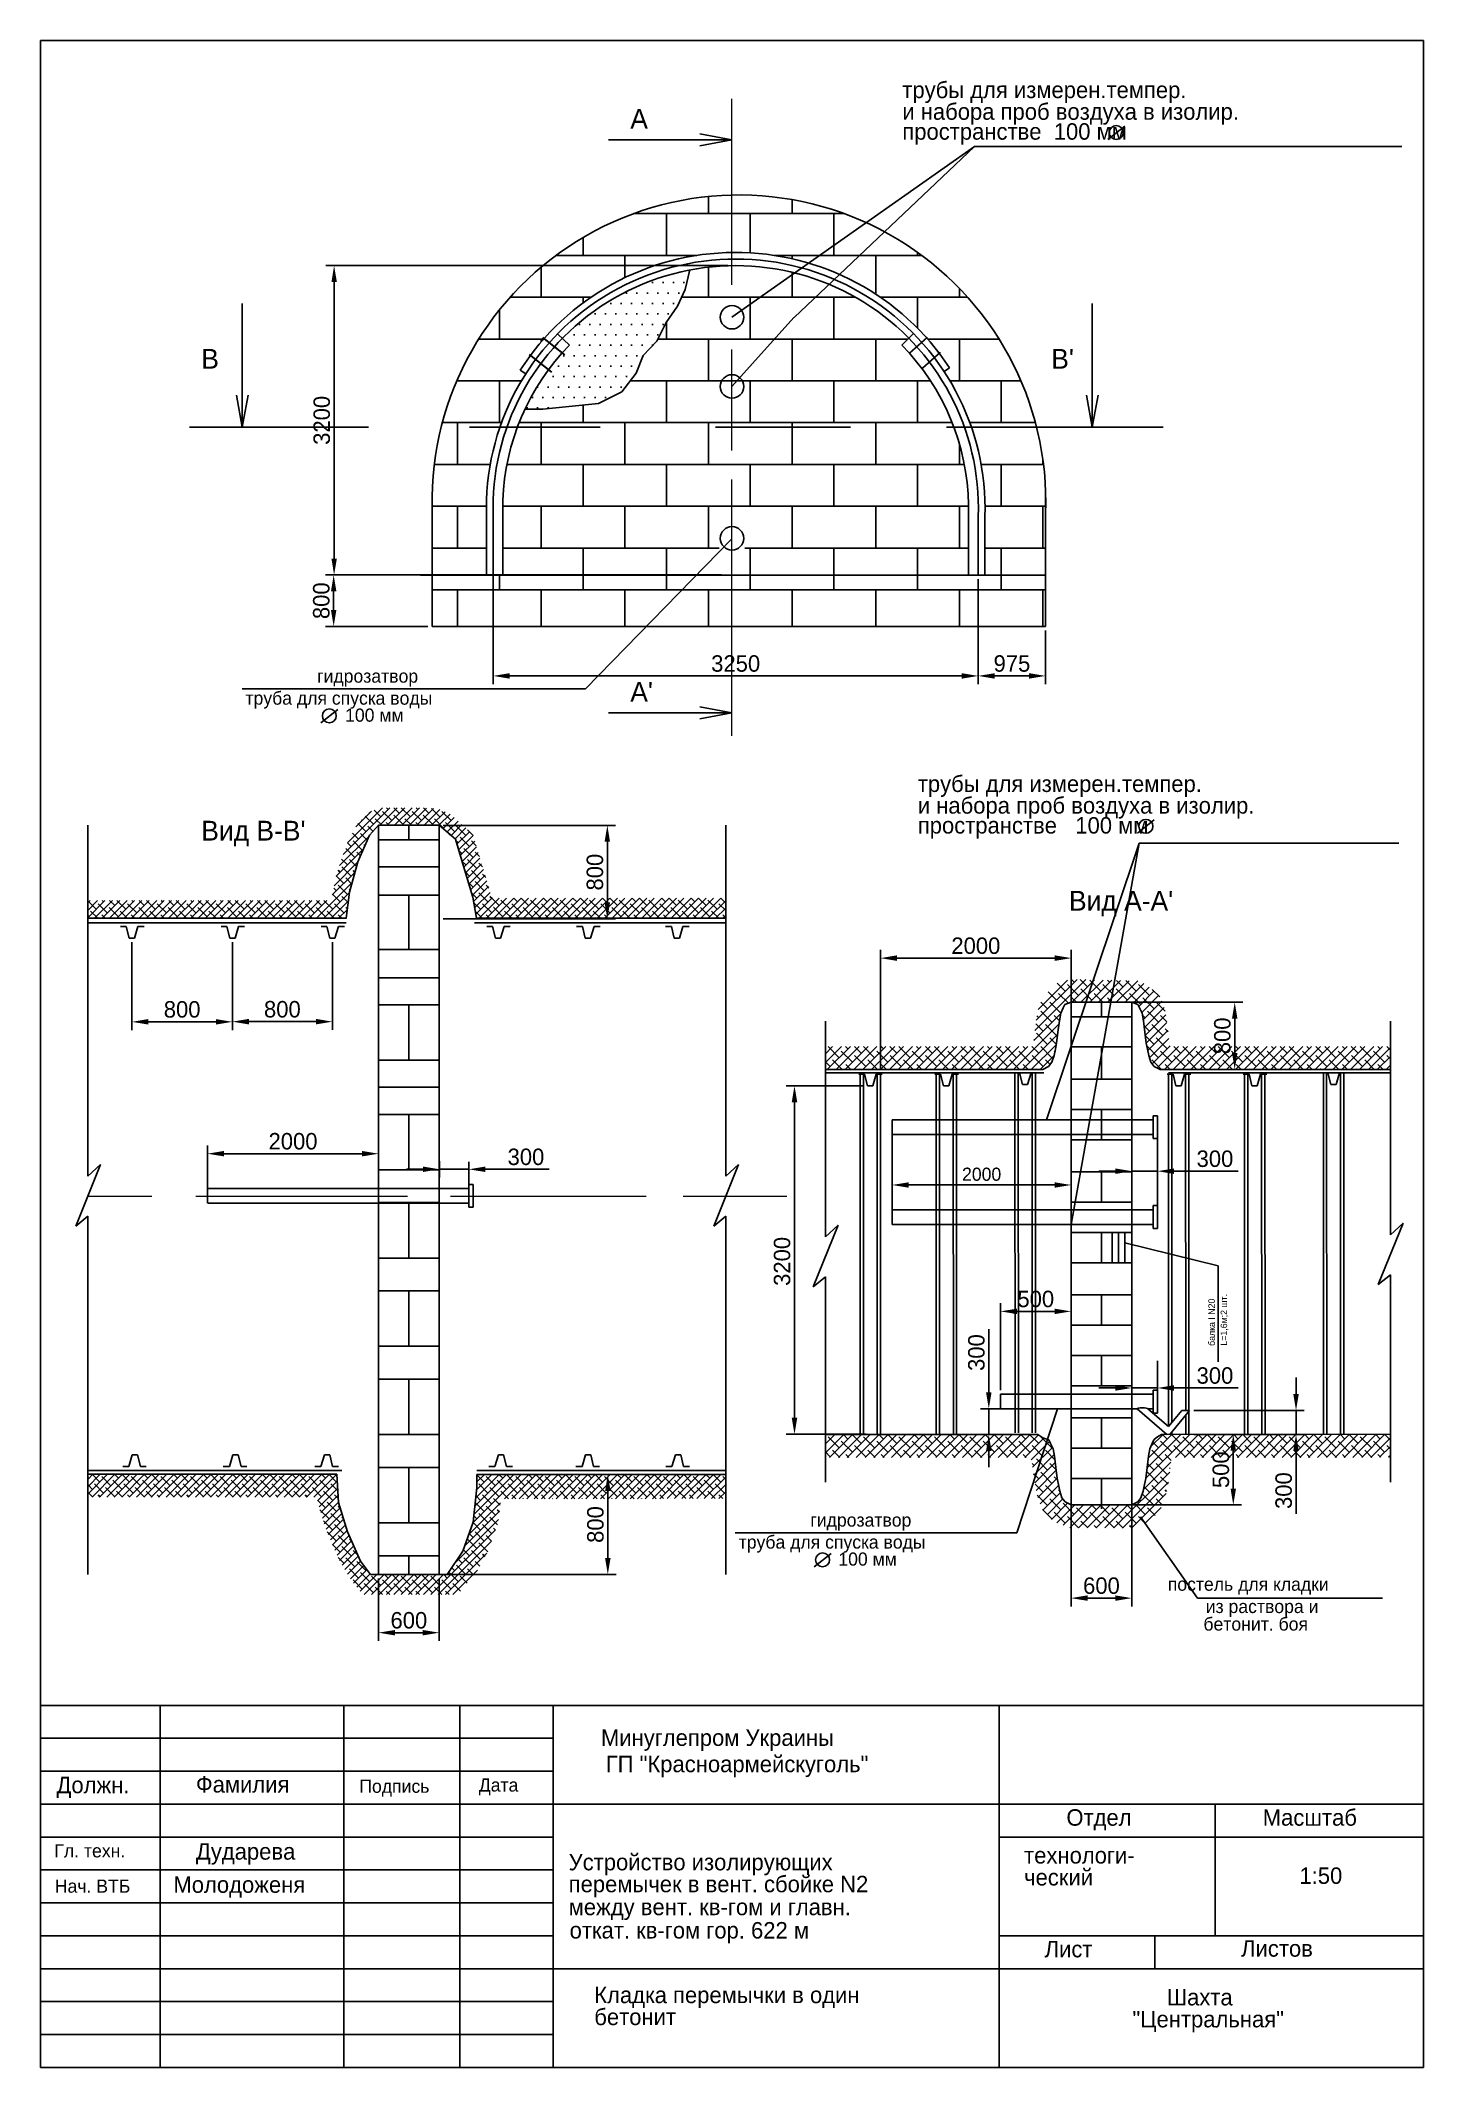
# Model space of a CAD drawing. Header units: millimetres. Extents: x 337 to 547, y -59 to 249.
import ezdxf

# ---------------------------------------------------------------- set-up
doc = ezdxf.new("R2010")
doc.units = ezdxf.units.MM
doc.dimstyles.new('ISO-25', dxfattribs={"dimtxt": 2.5, "dimasz": 2.5, "dimexe": 1.25, "dimexo": 0.625, "dimtad": 1, "dimtxsty": 'Standard', "dimcen": 2.5, "dimadec": 0, "dimazin": 0, "dimtfac": 1, "dimtmove": 0, "dimatfit": 3, "dimfxl": 0, "dimarcsym": 0})
pattern_1 = [(45, (0, -100.6344), (-0.561266, 0.561266), []), (135, (0, -100.6344), (-1.683798, 0.561266), [1.984375, -1.190625])]
pattern_2 = [(45, (0, -94.5525), (-0.6735192, 0.6735192), []), (135, (0, -94.5525), (-2.0205576, 0.6735192), [2.38125, -1.42875])]

# ---------------------------------------------------------------- blocks, each defined once
blk = doc.blocks.new('*D1')
at = {"color": 0, "lineweight": -2}
for p, q in [((350.59, 111.56), (350.59, 98.23)), ((365.86, 111.56), (365.86, 98.23)), ((353.09, 99.48), (363.36, 99.48))]:
    blk.add_line(p, q, dxfattribs=at)
at = {"color": 0}
for points in [[(353.09, 99.9), (353.09, 99.07), (350.59, 99.48)], [(363.36, 99.9), (363.36, 99.07), (365.86, 99.48)]]:
    blk.add_solid(points, dxfattribs=at)
at = {"layer": 'Defpoints', "color": 0}
for p in [(350.59, 112.19), (365.86, 112.19), (365.86, 99.48)]:
    blk.add_point(p, dxfattribs=at)
at = {"color": 0, "insert": (358.23, 101.36), "char_height": 2.5, "attachment_point": 5}
blk.add_mtext('800', dxfattribs=at)
blk = doc.blocks.new('*D2')
at = {"color": 0, "lineweight": -2}
for p, q in [((365.86, 111.56), (365.86, 98.26)), ((381.04, 111.56), (381.04, 98.26)), ((368.36, 99.51), (378.54, 99.51))]:
    blk.add_line(p, q, dxfattribs=at)
at = {"color": 0}
for points in [[(368.36, 99.93), (368.36, 99.09), (365.86, 99.51)], [(378.54, 99.93), (378.54, 99.09), (381.04, 99.51)]]:
    blk.add_solid(points, dxfattribs=at)
at = {"layer": 'Defpoints', "color": 0}
for p in [(365.86, 112.19), (381.04, 112.19), (381.04, 99.51)]:
    blk.add_point(p, dxfattribs=at)
at = {"color": 0, "insert": (373.45, 101.38), "char_height": 2.5, "attachment_point": 5}
blk.add_mtext('800', dxfattribs=at)
blk = doc.blocks.new('*D3')
at = {"color": 0, "lineweight": -2}
for p, q in [((397.85, 129.33), (424.05, 129.33)), ((422.8, 126.83), (422.8, 117.61)), ((397.89, 115.11), (424.05, 115.11))]:
    blk.add_line(p, q, dxfattribs=at)
at = {"color": 0}
for points in [[(422.38, 126.83), (423.21, 126.83), (422.8, 129.33)], [(422.38, 117.61), (423.21, 117.61), (422.8, 115.11)]]:
    blk.add_solid(points, dxfattribs=at)
at = {"layer": 'Defpoints', "color": 0}
for p in [(397.22, 129.33), (397.27, 115.11), (422.8, 115.11)]:
    blk.add_point(p, dxfattribs=at)
at = {"color": 0, "insert": (420.92, 122.22), "char_height": 2.5, "attachment_point": 5, "rotation": 90}
blk.add_mtext('800', dxfattribs=at)
blk = doc.blocks.new('*D4')
at = {"color": 0, "lineweight": -2}
for p, q in [((403.62, 30.71), (424.12, 30.71)), ((422.87, 18.02), (422.87, 28.21)), ((397.89, 15.52), (424.12, 15.52))]:
    blk.add_line(p, q, dxfattribs=at)
at = {"color": 0}
for points in [[(422.46, 28.21), (423.29, 28.21), (422.87, 30.71)], [(422.46, 18.02), (423.29, 18.02), (422.87, 15.52)]]:
    blk.add_solid(points, dxfattribs=at)
at = {"layer": 'Defpoints', "color": 0}
for p in [(403, 30.71), (422.87, 30.71), (397.27, 15.52)]:
    blk.add_point(p, dxfattribs=at)
at = {"color": 0, "insert": (421, 23.12), "char_height": 2.5, "attachment_point": 5, "rotation": 90}
blk.add_mtext('800', dxfattribs=at)
blk = doc.blocks.new('*D5')
at = {"color": 0, "lineweight": -2}
for p, q in [((388.05, 14.9), (388.05, 5.44)), ((397.27, 14.9), (397.27, 5.44)), ((390.55, 6.69), (394.77, 6.69))]:
    blk.add_line(p, q, dxfattribs=at)
at = {"color": 0}
for points in [[(390.55, 7.1), (390.55, 6.27), (388.05, 6.69)], [(394.77, 7.1), (394.77, 6.27), (397.27, 6.69)]]:
    blk.add_solid(points, dxfattribs=at)
at = {"layer": 'Defpoints', "color": 0}
for p in [(388.05, 15.52), (397.27, 15.52), (397.27, 6.69)]:
    blk.add_point(p, dxfattribs=at)
at = {"color": 0, "insert": (392.66, 8.56), "char_height": 2.5, "attachment_point": 5}
blk.add_mtext('600', dxfattribs=at)
blk = doc.blocks.new('*D6')
at = {"color": 0, "lineweight": -2}
for p, q in [((405.45, 167.44), (405.45, 150.78)), ((479.13, 166.73), (479.13, 150.78)), ((476.63, 152.03), (407.95, 152.03))]:
    blk.add_line(p, q, dxfattribs=at)
at = {"color": 0}
for points in [[(407.95, 152.44), (407.95, 151.61), (405.45, 152.03)], [(476.63, 152.44), (476.63, 151.61), (479.13, 152.03)]]:
    blk.add_solid(points, dxfattribs=at)
at = {"layer": 'Defpoints', "color": 0}
for p in [(405.45, 168.07), (479.13, 167.36), (405.45, 152.03)]:
    blk.add_point(p, dxfattribs=at)
at = {"color": 0, "insert": (442.29, 153.9), "char_height": 2.5, "attachment_point": 5}
blk.add_mtext('3250', dxfattribs=at)
blk = doc.blocks.new('*D7')
at = {"color": 0, "lineweight": -2}
for p, q in [((441.11, 214.35), (380.06, 214.35)), ((381.31, 211.85), (381.31, 169.86)), ((440.15, 167.36), (380.06, 167.36))]:
    blk.add_line(p, q, dxfattribs=at)
at = {"color": 0}
for points in [[(380.9, 211.85), (381.73, 211.85), (381.31, 214.35)], [(380.9, 169.86), (381.73, 169.86), (381.31, 167.36)]]:
    blk.add_solid(points, dxfattribs=at)
at = {"layer": 'Defpoints', "color": 0}
for p in [(441.73, 214.35), (381.31, 167.36), (440.78, 167.36)]:
    blk.add_point(p, dxfattribs=at)
at = {"color": 0, "insert": (379.44, 190.85), "char_height": 2.5, "attachment_point": 5, "rotation": 90}
blk.add_mtext('3200', dxfattribs=at)
blk = doc.blocks.new('*D8')
at = {"color": 0, "lineweight": -2}
for p, q in [((499.59, 102.45), (519.32, 102.45)), ((518.07, 99.95), (518.07, 94.74)), ((508.46, 92.24), (519.32, 92.24))]:
    blk.add_line(p, q, dxfattribs=at)
at = {"color": 0}
for points in [[(517.66, 99.95), (518.49, 99.95), (518.07, 102.45)], [(517.66, 94.74), (518.49, 94.74), (518.07, 92.24)]]:
    blk.add_solid(points, dxfattribs=at)
at = {"layer": 'Defpoints', "color": 0}
for p in [(498.96, 102.45), (507.84, 92.24), (518.07, 92.24)]:
    blk.add_point(p, dxfattribs=at)
at = {"color": 0, "insert": (516.2, 97.35), "char_height": 2.5, "attachment_point": 5, "rotation": 90}
blk.add_mtext('800', dxfattribs=at)
blk = doc.blocks.new('*D9')
at = {"color": 0, "lineweight": -2}
for p, q in [((493.22, 27.24), (493.22, 10.69)), ((502.44, 27.24), (502.44, 10.69)), ((495.72, 11.94), (499.94, 11.94))]:
    blk.add_line(p, q, dxfattribs=at)
at = {"color": 0}
for points in [[(495.72, 12.36), (495.72, 11.53), (493.22, 11.94)], [(499.94, 12.36), (499.94, 11.53), (502.44, 11.94)]]:
    blk.add_solid(points, dxfattribs=at)
at = {"layer": 'Defpoints', "color": 0}
for p in [(493.22, 27.86), (502.44, 27.86), (502.44, 11.94)]:
    blk.add_point(p, dxfattribs=at)
at = {"color": 0, "insert": (497.83, 13.82), "char_height": 2.5, "attachment_point": 5}
blk.add_mtext('600', dxfattribs=at)
blk = doc.blocks.new('*D10')
at = {"color": 0, "lineweight": -2}
for p, q in [((517.85, 28.59), (517.85, 34.32)), ((518.15, 36.82), (519.1, 36.82)), ((500.68, 26.09), (519.1, 26.09))]:
    blk.add_line(p, q, dxfattribs=at)
at = {"color": 0}
for points in [[(517.44, 34.32), (518.27, 34.32), (517.85, 36.82)], [(517.44, 28.59), (518.27, 28.59), (517.85, 26.09)]]:
    blk.add_solid(points, dxfattribs=at)
at = {"layer": 'Defpoints', "color": 0}
for p in [(517.53, 36.82), (517.85, 36.82), (500.06, 26.09)]:
    blk.add_point(p, dxfattribs=at)
at = {"color": 0, "insert": (515.98, 31.45), "char_height": 2.5, "attachment_point": 5, "rotation": 90}
blk.add_mtext('500', dxfattribs=at)
blk = doc.blocks.new('*D11')
at = {"color": 0, "lineweight": -2}
for p, q in [((464.28, 92.14), (464.28, 110.41)), ((490.75, 109.16), (466.78, 109.16)), ((493.25, 99.2), (493.25, 110.41))]:
    blk.add_line(p, q, dxfattribs=at)
at = {"color": 0}
for points in [[(466.78, 109.58), (466.78, 108.74), (464.28, 109.16)], [(490.75, 109.58), (490.75, 108.74), (493.25, 109.16)]]:
    blk.add_solid(points, dxfattribs=at)
at = {"layer": 'Defpoints', "color": 0}
for p in [(464.28, 109.16), (493.25, 98.57), (464.28, 91.51)]:
    blk.add_point(p, dxfattribs=at)
at = {"color": 0, "insert": (478.76, 111.03), "char_height": 2.5, "attachment_point": 5}
blk.add_mtext('2000', dxfattribs=at)
blk = doc.blocks.new('*D12')
at = {"color": 0, "lineweight": -2}
for p, q in [((502.44, 80.44), (502.44, 75.54)), ((506.35, 80.92), (506.35, 75.54)), ((499.94, 76.79), (497.44, 76.79)), ((502.44, 76.79), (506.35, 76.79)), ((508.85, 76.79), (518.61, 76.79))]:
    blk.add_line(p, q, dxfattribs=at)
at = {"color": 0}
for points in [[(499.94, 77.21), (499.94, 76.38), (502.44, 76.79)], [(508.85, 77.21), (508.85, 76.38), (506.35, 76.79)]]:
    blk.add_solid(points, dxfattribs=at)
at = {"layer": 'Defpoints', "color": 0}
for p in [(502.44, 81.06), (506.35, 81.55), (502.44, 76.79)]:
    blk.add_point(p, dxfattribs=at)
at = {"color": 0, "insert": (515.07, 78.67), "char_height": 2.5, "attachment_point": 5}
blk.add_mtext('300', dxfattribs=at)
blk = doc.blocks.new('*D13')
at = {"color": 0, "lineweight": -2}
for p, q in [((480.73, 43.2), (480.73, 52.78)), ((488.5, 40.7), (479.48, 40.7)), ((480.73, 36.81), (480.73, 40.7)), ((482.32, 36.81), (479.48, 36.81)), ((480.73, 34.31), (480.73, 31.81))]:
    blk.add_line(p, q, dxfattribs=at)
at = {"color": 0}
for points in [[(480.31, 43.2), (481.14, 43.2), (480.73, 40.7)], [(480.31, 34.31), (481.14, 34.31), (480.73, 36.81)]]:
    blk.add_solid(points, dxfattribs=at)
at = {"layer": 'Defpoints', "color": 0}
for p in [(480.73, 40.7), (489.13, 40.7), (482.94, 36.81)]:
    blk.add_point(p, dxfattribs=at)
at = {"color": 0, "insert": (478.85, 49.24), "char_height": 2.5, "attachment_point": 5, "rotation": 90}
blk.add_mtext('300', dxfattribs=at)
blk = doc.blocks.new('*D14')
at = {"color": 0, "lineweight": -2}
for p, q in [((395.55, 167.36), (379.99, 167.36)), ((381.24, 162.05), (381.24, 164.86)), ((395.55, 159.55), (379.99, 159.55))]:
    blk.add_line(p, q, dxfattribs=at)
at = {"color": 0}
for points in [[(380.83, 164.86), (381.66, 164.86), (381.24, 167.36)], [(380.83, 162.05), (381.66, 162.05), (381.24, 159.55)]]:
    blk.add_solid(points, dxfattribs=at)
at = {"layer": 'Defpoints', "color": 0}
for p in [(381.24, 167.36), (396.18, 167.36), (396.18, 159.55)]:
    blk.add_point(p, dxfattribs=at)
at = {"color": 0, "insert": (379.37, 163.45), "char_height": 2.5, "attachment_point": 5, "rotation": 90}
blk.add_mtext('800', dxfattribs=at)
blk = doc.blocks.new('*D15')
at = {"color": 0, "lineweight": -2}
for p, q in [((479.13, 166.73), (479.13, 150.78)), ((489.35, 158.93), (489.35, 150.78)), ((481.63, 152.03), (486.85, 152.03))]:
    blk.add_line(p, q, dxfattribs=at)
at = {"color": 0}
for points in [[(481.63, 152.44), (481.63, 151.61), (479.13, 152.03)], [(486.85, 152.44), (486.85, 151.61), (489.35, 152.03)]]:
    blk.add_solid(points, dxfattribs=at)
at = {"layer": 'Defpoints', "color": 0}
for p in [(479.13, 167.36), (489.35, 159.55), (489.35, 152.03)]:
    blk.add_point(p, dxfattribs=at)
at = {"color": 0, "insert": (484.24, 153.9), "char_height": 2.5, "attachment_point": 5}
blk.add_mtext('975', dxfattribs=at)
blk = doc.blocks.new('*D16')
at = {"color": 0, "lineweight": -2}
for p, q in [((466.06, 75.71), (466.06, 73.45)), ((468.56, 74.7), (490.72, 74.7)), ((493.22, 76.35), (493.22, 73.45))]:
    blk.add_line(p, q, dxfattribs=at)
at = {"color": 0}
for points in [[(468.56, 75.11), (468.56, 74.28), (466.06, 74.7)], [(490.72, 75.11), (490.72, 74.28), (493.22, 74.7)]]:
    blk.add_solid(points, dxfattribs=at)
at = {"layer": 'Defpoints', "color": 0}
for p in [(493.22, 76.98), (466.06, 76.33), (493.22, 74.7)]:
    blk.add_point(p, dxfattribs=at)
at = {"color": 0, "insert": (479.64, 76.32), "char_height": 2, "attachment_point": 5}
blk.add_mtext('2000', dxfattribs=at)
blk = doc.blocks.new('*D17')
at = {"color": 0, "lineweight": -2}
for p, q in [((482.5, 43.52), (482.5, 56.75)), ((485, 55.5), (490.72, 55.5)), ((493.22, 43.52), (493.22, 56.75))]:
    blk.add_line(p, q, dxfattribs=at)
at = {"color": 0}
for points in [[(485, 55.91), (485, 55.08), (482.5, 55.5)], [(490.72, 55.91), (490.72, 55.08), (493.22, 55.5)]]:
    blk.add_solid(points, dxfattribs=at)
at = {"layer": 'Defpoints', "color": 0}
for p in [(493.22, 55.5), (482.5, 42.9), (493.22, 42.9)]:
    blk.add_point(p, dxfattribs=at)
at = {"color": 0, "insert": (487.86, 57.37), "char_height": 2.5, "attachment_point": 5}
blk.add_mtext('500', dxfattribs=at)
blk = doc.blocks.new('*D18')
at = {"color": 0, "lineweight": -2}
for p, q in [((502.44, 47.51), (502.44, 42.61)), ((506.35, 47.99), (506.35, 42.61)), ((499.94, 43.86), (497.44, 43.86)), ((502.44, 43.86), (506.35, 43.86)), ((508.85, 43.86), (518.61, 43.86))]:
    blk.add_line(p, q, dxfattribs=at)
at = {"color": 0}
for points in [[(499.94, 44.28), (499.94, 43.45), (502.44, 43.86)], [(508.85, 44.28), (508.85, 43.45), (506.35, 43.86)]]:
    blk.add_solid(points, dxfattribs=at)
at = {"layer": 'Defpoints', "color": 0}
for p in [(502.44, 48.13), (506.35, 48.62), (502.44, 43.86)]:
    blk.add_point(p, dxfattribs=at)
at = {"color": 0, "insert": (515.07, 45.74), "char_height": 2.5, "attachment_point": 5}
blk.add_mtext('300', dxfattribs=at)
blk = doc.blocks.new('*D19')
at = {"color": 0, "lineweight": -2}
for p, q in [((527.38, 42.96), (527.38, 45.46)), ((511.85, 40.46), (528.63, 40.46)), ((527.38, 40.46), (527.38, 36.81)), ((511.85, 36.81), (528.63, 36.81)), ((527.38, 34.31), (527.38, 24.73))]:
    blk.add_line(p, q, dxfattribs=at)
at = {"color": 0}
for points in [[(526.96, 42.96), (527.8, 42.96), (527.38, 40.46)], [(526.96, 34.31), (527.8, 34.31), (527.38, 36.81)]]:
    blk.add_solid(points, dxfattribs=at)
at = {"layer": 'Defpoints', "color": 0}
for p in [(511.23, 40.46), (511.23, 36.81), (527.38, 36.81)]:
    blk.add_point(p, dxfattribs=at)
at = {"color": 0, "insert": (525.51, 28.27), "char_height": 2.5, "attachment_point": 5, "rotation": 90}
blk.add_mtext('300', dxfattribs=at)
blk = doc.blocks.new('*D20')
at = {"color": 0, "lineweight": -2}
for p, q in [((461.68, 89.76), (449.97, 89.76)), ((451.22, 87.26), (451.22, 39.34)), ((462.11, 36.84), (449.97, 36.84))]:
    blk.add_line(p, q, dxfattribs=at)
at = {"color": 0}
for points in [[(450.8, 87.26), (451.64, 87.26), (451.22, 89.76)], [(450.8, 39.34), (451.64, 39.34), (451.22, 36.84)]]:
    blk.add_solid(points, dxfattribs=at)
at = {"layer": 'Defpoints', "color": 0}
for p in [(462.31, 89.76), (451.22, 36.84), (462.73, 36.84)]:
    blk.add_point(p, dxfattribs=at)
at = {"color": 0, "insert": (449.34, 63.09), "char_height": 2.5, "attachment_point": 5, "rotation": 90}
blk.add_mtext('3200', dxfattribs=at)
blk = doc.blocks.new('*D21')
at = {"color": 0, "lineweight": -2}
for p, q in [((362.09, 73.61), (362.09, 80.7)), ((388.05, 73.61), (388.05, 80.7)), ((364.59, 79.45), (385.55, 79.45))]:
    blk.add_line(p, q, dxfattribs=at)
at = {"color": 0}
for points in [[(364.59, 79.87), (364.59, 79.04), (362.09, 79.45)], [(385.55, 79.87), (385.55, 79.04), (388.05, 79.45)]]:
    blk.add_solid(points, dxfattribs=at)
at = {"layer": 'Defpoints', "color": 0}
for p in [(388.05, 79.45), (362.09, 72.98), (388.05, 72.98)]:
    blk.add_point(p, dxfattribs=at)
at = {"color": 0, "insert": (375.07, 81.33), "char_height": 2.5, "attachment_point": 5}
blk.add_mtext('2000', dxfattribs=at)
blk = doc.blocks.new('*D22')
at = {"color": 0, "lineweight": -2}
for p, q in [((394.8, 77.08), (392.3, 77.08)), ((397.3, 75.83), (397.3, 78.33)), ((397.3, 77.08), (401.77, 77.08)), ((404.27, 77.08), (413.98, 77.08))]:
    blk.add_line(p, q, dxfattribs=at)
at = {"color": 0}
for points in [[(394.8, 77.5), (394.8, 76.67), (397.3, 77.08)], [(404.27, 77.5), (404.27, 76.67), (401.77, 77.08)]]:
    blk.add_solid(points, dxfattribs=at)
at = {"layer": 'Defpoints', "color": 0}
for p in [(397.3, 77.08), (397.3, 74.83), (401.77, 74.79)]:
    blk.add_point(p, dxfattribs=at)
at = {"color": 0, "insert": (410.44, 78.96), "char_height": 2.5, "attachment_point": 5}
blk.add_mtext('300', dxfattribs=at)

msp = doc.modelspace()

# ---------------------------------------------------------------- hatches: boundary and pattern name
h = msp.add_hatch()
h.set_pattern_fill('BRICK', color=256, style=0)
h.paths.add_polyline_path([(396.18, 177.648), (396.18, 167.355), (404.445, 167.355), (404.445, 178.757, -0.1349998), (410.413, 197.929), (409.571, 198.469, -0.2517057), (441.73, 216.352), (441.73, 225.074, 0.4128612)])
h.paths.add_polyline_path([(474.762, 198.84), (473.927, 198.29, -0.1549431), (480.129, 176.23), (480.129, 167.355), (489.351, 167.355), (489.351, 180.217, 0.4098837), (441.73, 225.074), (441.73, 216.352, -0.2563067)])
h = msp.add_hatch()
h.set_pattern_fill('BRICK', color=256, style=0)
h.paths.add_polyline_path([(468.667, 201.043), (467.523, 202.282), (468.585, 203.325, 0.2510323), (435.345, 213.696), (434.631, 210.71), (433.475, 208.21), (431.748, 205.718), (430.296, 202.878), (428.253, 200.681), (427.153, 198.014), (424.976, 195.18), (421.467, 193.428), (416.453, 192.928), (413.029, 192.557), (410.294, 192.558, 0.1017331), (406.945, 178.714), (406.945, 167.355), (441.73, 167.355), (441.73, 170.48, -0.4142136), (439.341, 172.869, -1), (444.119, 172.869, -0.4142136), (441.73, 170.48), (441.73, 167.355), (477.629, 167.355), (477.629, 176.272, 0.1931803)])
h.paths.add_polyline_path([(439.341, 193.653, -0.4142136), (441.73, 196.042), (441.73, 204.123, -0.4142136), (439.341, 206.512, -1), (444.119, 206.512, -0.4142136), (441.73, 204.123), (441.73, 196.042, -0.4142136), (444.119, 193.653, -1)], flags=16)
h = msp.add_hatch()
h.set_pattern_fill('DOTS', color=256, style=0)
h.set_pattern_definition([(0, (7.392, 141.9309), (0.79375, 1.5875), [0, -1.5875])])
h.paths.add_polyline_path([(430.296, 202.878), (431.748, 205.718), (433.475, 208.21), (434.631, 210.71), (435.345, 213.696, 0.1526515), (415.962, 203.298), (417.033, 202.248, 0.0840321), (410.294, 192.558), (413.029, 192.557), (416.453, 192.928), (421.467, 193.428), (424.976, 195.18), (427.153, 198.014), (428.253, 200.681)])
h = msp.add_hatch()
h.set_pattern_fill('BRICK', color=256, style=0)
h.paths.add_polyline_path([(489.351, 159.551), (489.351, 167.355), (396.18, 167.355), (396.18, 159.551)])
h = msp.add_hatch()
h.set_pattern_fill('ANSI38', color=256, scale=0.25, style=0)
h.set_pattern_definition(pattern_1)
h.paths.add_polyline_path([(383.659, 119.182), (384.898, 123.778), (386.682, 127.849), (388.05, 129.332), (397.269, 129.332), (399.718, 127.253), (401.107, 122.599), (402.351, 118.432), (402.923, 115.22), (405.829, 115.22), (405.311, 118.123), (403.741, 123.385), (402.352, 128.039), (398.904, 131.051), (397.173, 131.837), (394.781, 131.99), (392.422, 131.99), (389.809, 131.99), (388.109, 131.99), (386.507, 131.222), (384.855, 129.509), (383.394, 126.781), (382.558, 124.556), (381.561, 121.386), (380.865, 117.91), (343.894, 117.91), (343.894, 115.22), (383.159, 115.22)])
h = msp.add_hatch()
h.set_pattern_fill('ANSI38', color=256, scale=0.25, style=0)
h.set_pattern_definition(pattern_1)
h.paths.add_polyline_path([(440.78, 118.26), (405.287, 118.26), (405.829, 115.22), (440.78, 115.22)])
h = msp.add_hatch()
h.set_pattern_fill('ANSI38', color=256, scale=0.3, style=0)
h.set_pattern_definition(pattern_2)
h.paths.add_polyline_path([(507.697, 100.104), (507.443, 101.459), (506.806, 103.06), (506.379, 103.813), (503.743, 105.687), (493.233, 105.954), (491.151, 105.428), (488.961, 103.216), (488.252, 101.555), (488.004, 100.315), (487.756, 98.334), (487.568, 96.781), (487.369, 95.741), (455.91, 95.741), (455.91, 92.241), (488.924, 92.241), (489.817, 92.716), (490.315, 93.354), (490.648, 94.351), (490.849, 95.348), (491.029, 96.243), (491.23, 97.913), (491.44, 99.653), (491.661, 100.799), (492.035, 101.587), (492.288, 102.12), (493.224, 102.455), (502.443, 102.455), (503.379, 102.12), (503.632, 101.587), (504.006, 100.799), (504.227, 99.653), (504.437, 97.913), (504.638, 96.243), (504.819, 95.348), (505.019, 94.351), (505.352, 93.354), (505.85, 92.716), (506.743, 92.241), (541.703, 92.241), (541.703, 95.741), (508.31, 95.741), (508.25, 96.039), (508.096, 96.799), (507.911, 98.333)])
h = msp.add_hatch()
h.set_pattern_fill('ANSI38', color=256, scale=0.3, style=0)
h.set_pattern_definition(pattern_2)
h.paths.add_polyline_path([(490.109, 35.431), (489.856, 35.964), (488.919, 36.299), (488.192, 36.815), (455.91, 36.808), (455.91, 33.308), (486.754, 33.315), (487.253, 32.884), (487.441, 31.337), (487.863, 28.525), (488.166, 27.138), (489.009, 25.155), (490.573, 23.556), (493.055, 22.617), (502.443, 22.587), (504.911, 23.441), (506.55, 24.997), (507.472, 27.047), (508.024, 29.667), (508.227, 31.337), (508.428, 32.996), (508.582, 33.32), (541.703, 33.328), (541.703, 36.828), (506.951, 36.82), (506.581, 36.601), (506.209, 36.343), (505.812, 35.964), (505.558, 35.431), (505.184, 34.644), (504.963, 33.498), (504.752, 31.758), (504.55, 30.088), (504.369, 29.193), (504.168, 28.196), (503.834, 27.199), (503.336, 26.561), (502.443, 26.087), (493.224, 26.087), (492.331, 26.561), (491.833, 27.199), (491.499, 28.196), (491.298, 29.193), (491.117, 30.088), (490.915, 31.758), (490.704, 33.498), (490.483, 34.644)])
h = msp.add_hatch()
h.set_pattern_fill('ANSI38', color=256, scale=0.25, style=0)
h.set_pattern_definition(pattern_1)
h.paths.add_polyline_path([(343.894, 30.747), (343.894, 27.275), (378.775, 27.275), (378.817, 26.443), (380.21, 22.02), (382.153, 17.574), (383.984, 14.538), (385.719, 12.476), (400.032, 12.476), (402.877, 15.857), (404.699, 19.086), (406.233, 23.462), (406.628, 27.043), (440.78, 27.051), (440.78, 30.722), (402.999, 30.713), (402.999, 28.764), (402.415, 23.462), (400.881, 19.086), (398.486, 15.523), (386.832, 15.523), (385.298, 17.574), (383.355, 22.02), (381.961, 26.443), (381.744, 30.747)])

# ---------------------------------------------------------------- linework, layer by layer
for p, q in [((336.73, 248.545), (546.73, 248.545)), ((336.73, 248.545), (336.73, -59.354)), ((546.73, 248.545), (546.73, -59.354)), ((441.73, 233.464), (436.854, 234.358)), ((501.36, 235.547), (498.802, 233.536)), ((422.965, 233.464), (441.73, 233.464)), ((441.73, 233.464), (436.854, 232.57)), ((441.73, 206.512), (478.57, 232.441)), ((451.18, 206.47), (478.57, 232.441)), ((478.57, 232.441), (543.451, 232.441)), ((435.345, 213.696), (434.631, 210.71)), ((434.631, 210.71), (433.475, 208.21)), ((367.366, 208.586), (367.366, 189.821)), ((433.475, 208.21), (431.748, 205.718)), ((451.116, 206.47), (441.73, 195.997)), ((496.438, 208.586), (496.438, 189.821)), ((415.248, 203.998), (417.033, 202.248)), ((431.748, 205.718), (430.296, 202.878)), ((467.523, 202.282), (469.299, 204.025)), ((428.253, 200.681), (427.153, 198.014)), ((430.296, 202.878), (428.253, 200.681)), ((468.667, 201.043), (467.523, 202.282)), ((409.571, 198.469), (410.413, 197.929)), ((427.153, 198.014), (424.976, 195.18)), ((474.762, 198.84), (473.927, 198.29)), ((367.366, 189.821), (366.472, 194.697)), ((367.366, 189.821), (368.26, 194.697)), ((424.976, 195.18), (421.467, 193.428)), ((496.438, 189.821), (495.544, 194.697)), ((496.438, 189.821), (497.332, 194.697)), ((413.029, 192.557), (410.294, 192.558)), ((416.453, 192.928), (413.029, 192.557)), ((421.467, 193.428), (416.453, 192.928)), ((359.355, 189.821), (378.12, 189.821)), ((378.244, 189.821), (386.544, 189.821)), ((401.878, 189.821), (421.729, 189.821)), ((439.233, 189.821), (459.748, 189.821)), ((474.295, 189.821), (507.192, 189.821)), ((396.18, 159.551), (396.18, 178.757)), ((404.445, 167.355), (404.445, 178.757)), ((405.445, 167.355), (405.445, 178.757)), ((406.945, 167.355), (406.945, 178.757)), ((489.351, 180.217), (489.351, 159.551)), ((477.629, 167.355), (477.629, 176.23)), ((479.129, 167.355), (479.129, 176.23)), ((480.129, 167.355), (480.129, 176.23)), ((441.73, 172.869), (419.469, 150.065)), ((394.445, 167.355), (489.351, 167.355)), ((396.18, 167.355), (396.18, 159.551)), ((489.351, 167.355), (396.18, 167.355)), ((489.351, 159.551), (489.351, 167.355)), ((396.18, 159.551), (489.351, 159.551)), ((419.469, 150.065), (367.334, 150.065)), ((381.863, 146.926), (379.306, 144.915)), ((422.965, 146.415), (441.73, 146.415)), ((441.73, 146.415), (436.854, 147.309)), ((441.73, 146.415), (436.854, 145.521)), ((343.894, 129.332), (343.894, 76.019)), ((386.682, 127.849), (388.05, 129.332)), ((388.05, 129.332), (388.05, 15.523)), ((388.05, 129.332), (397.269, 129.332)), ((392.659, 129.332), (392.659, 127.141)), ((397.269, 129.332), (397.269, 15.523)), ((399.718, 127.253), (397.269, 129.332)), ((440.78, 129.332), (440.78, 76.019)), ((505.861, 130.156), (503.304, 128.145)), ((384.898, 123.778), (386.682, 127.849)), ((388.05, 127.141), (397.269, 127.141)), ((401.107, 122.599), (399.718, 127.253)), ((489.476, 84.581), (503.585, 126.603)), ((503.585, 126.603), (493.224, 68.716)), ((503.585, 126.603), (542.986, 126.603)), ((383.659, 119.182), (384.898, 123.778)), ((388.05, 123.025), (397.269, 123.025)), ((402.351, 118.432), (401.107, 122.599)), ((383.659, 119.182), (383.159, 115.22)), ((383.659, 119.182), (383.659, 119.182)), ((388.05, 118.724), (397.269, 118.724)), ((392.659, 118.724), (392.659, 110.491)), ((402.351, 118.432), (402.923, 115.22)), ((343.894, 115.22), (383.159, 115.22)), ((343.894, 114.54), (383.159, 114.54)), ((349.753, 113.943), (348.874, 113.943)), ((350.193, 112.187), (349.753, 113.943)), ((351.512, 113.943), (350.984, 112.187)), ((352.441, 113.943), (351.512, 113.943)), ((365.029, 113.943), (364.149, 113.943)), ((365.468, 112.187), (365.029, 113.943)), ((366.787, 113.943), (366.26, 112.187)), ((367.717, 113.943), (366.787, 113.943)), ((380.204, 113.943), (379.325, 113.943)), ((380.644, 112.187), (380.204, 113.943)), ((381.963, 113.943), (381.435, 112.187)), ((382.892, 113.943), (381.963, 113.943)), ((402.648, 114.54), (440.78, 114.54)), ((402.923, 115.22), (440.78, 115.22)), ((405.363, 113.943), (404.484, 113.943)), ((405.803, 112.187), (405.363, 113.943)), ((407.122, 113.943), (406.594, 112.187)), ((408.051, 113.943), (407.122, 113.943)), ((419.016, 113.943), (418.137, 113.943)), ((419.456, 112.187), (419.016, 113.943)), ((420.775, 113.943), (420.248, 112.187)), ((421.704, 113.943), (420.775, 113.943)), ((432.53, 113.943), (431.65, 113.943)), ((432.97, 112.187), (432.53, 113.943)), ((434.289, 113.943), (433.761, 112.187)), ((435.218, 113.943), (434.289, 113.943)), ((350.984, 112.187), (350.193, 112.187)), ((366.26, 112.187), (365.468, 112.187)), ((381.435, 112.187), (380.644, 112.187)), ((406.594, 112.187), (405.803, 112.187)), ((420.248, 112.187), (419.456, 112.187)), ((433.761, 112.187), (432.97, 112.187)), ((388.05, 110.491), (397.269, 110.491)), ((388.05, 106.19), (397.269, 106.19)), ((388.05, 102.074), (397.269, 102.074)), ((392.659, 102.074), (392.659, 93.657)), ((492.035, 101.587), (492.288, 102.12)), ((492.288, 102.12), (493.224, 102.455)), ((493.224, 102.455), (493.224, 26.087)), ((493.224, 102.455), (502.443, 102.455)), ((497.834, 102.455), (497.834, 100.225)), ((502.443, 102.455), (502.443, 26.087)), ((503.379, 102.12), (502.443, 102.455)), ((503.632, 101.587), (503.379, 102.12)), ((455.91, 99.563), (455.91, 66.81)), ((491.23, 97.913), (491.44, 99.653)), ((491.44, 99.653), (491.661, 100.799)), ((491.661, 100.799), (492.035, 101.587)), ((493.224, 100.225), (502.443, 100.225)), ((504.006, 100.799), (503.632, 101.587)), ((504.227, 99.653), (504.006, 100.799)), ((504.437, 97.913), (504.227, 99.653)), ((541.703, 99.562), (541.703, 67.128)), ((490.849, 95.348), (491.029, 96.243)), ((491.029, 96.243), (491.23, 97.913)), ((493.224, 95.671), (502.443, 95.671)), ((497.834, 95.671), (497.834, 90.783)), ((504.638, 96.243), (504.437, 97.913)), ((504.819, 95.348), (504.638, 96.243)), ((388.05, 93.657), (397.269, 93.657)), ((488.924, 92.241), (489.817, 92.716)), ((489.817, 92.716), (490.315, 93.354)), ((490.315, 93.354), (490.648, 94.351)), ((490.648, 94.351), (490.849, 95.348)), ((505.019, 94.351), (504.819, 95.348)), ((505.352, 93.354), (505.019, 94.351)), ((505.85, 92.716), (505.352, 93.354)), ((506.743, 92.241), (505.85, 92.716)), ((388.05, 89.54), (397.269, 89.54)), ((455.91, 92.241), (488.924, 92.241)), ((455.91, 91.726), (489.06, 91.726)), ((461.869, 91.513), (460.989, 91.513)), ((461.174, 91.513), (461.187, 36.82)), ((461.674, 91.513), (461.687, 36.82)), ((462.308, 89.757), (461.869, 91.513)), ((463.1, 89.757), (462.308, 89.757)), ((463.627, 91.513), (463.1, 89.757)), ((464.556, 91.513), (463.627, 91.513)), ((463.782, 91.513), (463.795, 36.82)), ((464.282, 91.513), (464.295, 36.82)), ((473.414, 91.513), (472.535, 91.513)), ((472.72, 91.513), (472.733, 36.82)), ((473.22, 91.513), (473.233, 36.82)), ((473.854, 89.757), (473.414, 91.513)), ((474.645, 89.757), (473.854, 89.757)), ((475.173, 91.513), (474.645, 89.757)), ((476.102, 91.513), (475.173, 91.513)), ((475.328, 91.513), (475.341, 36.82)), ((475.828, 91.513), (475.841, 36.82)), ((485.396, 91.726), (484.517, 91.726)), ((484.702, 91.726), (484.715, 37.033)), ((485.202, 91.726), (485.215, 37.033)), ((485.836, 89.97), (485.396, 91.726)), ((486.627, 89.97), (485.836, 89.97)), ((487.155, 91.726), (486.627, 89.97)), ((488.084, 91.726), (487.155, 91.726)), ((487.31, 91.726), (487.322, 37.033)), ((487.81, 91.726), (487.822, 37.033)), ((493.224, 90.783), (502.443, 90.783)), ((506.743, 92.241), (541.703, 92.241)), ((506.743, 92.241), (541.703, 92.241)), ((506.743, 92.241), (541.703, 92.241)), ((506.743, 92.241), (541.703, 92.241)), ((508.7, 91.513), (507.82, 91.513)), ((508.005, 91.726), (541.703, 91.726)), ((508.005, 91.513), (508.018, 38.033)), ((508.505, 91.513), (508.517, 38.633)), ((509.139, 89.757), (508.7, 91.513)), ((509.931, 89.757), (509.139, 89.757)), ((510.459, 91.513), (509.931, 89.757)), ((511.388, 91.513), (510.459, 91.513)), ((510.613, 91.513), (510.625, 40.462)), ((511.113, 91.513), (511.125, 40.462)), ((520.245, 91.513), (519.366, 91.513)), ((519.551, 91.513), (519.564, 36.82)), ((520.051, 91.513), (520.064, 36.82)), ((520.685, 89.757), (520.245, 91.513)), ((521.476, 89.757), (520.685, 89.757)), ((522.004, 91.513), (521.476, 89.757)), ((522.933, 91.513), (522.004, 91.513)), ((522.159, 91.513), (522.172, 36.82)), ((522.659, 91.513), (522.672, 36.82)), ((532.227, 91.726), (531.348, 91.726)), ((531.533, 91.726), (531.546, 36.826)), ((532.033, 91.726), (532.046, 36.826)), ((532.667, 89.97), (532.227, 91.726)), ((533.458, 89.97), (532.667, 89.97)), ((533.986, 91.726), (533.458, 89.97)), ((534.915, 91.726), (533.986, 91.726)), ((534.141, 91.726), (534.154, 36.826)), ((534.641, 91.726), (534.654, 36.826)), ((388.05, 85.424), (397.269, 85.424)), ((392.659, 85.424), (392.659, 77.006)), ((466.057, 82.381), (466.057, 84.581)), ((466.057, 84.581), (505.699, 84.581)), ((493.224, 86.183), (502.443, 86.183)), ((497.834, 86.183), (497.834, 81.582)), ((506.348, 85.225), (505.708, 85.225)), ((505.708, 81.744), (505.708, 85.225)), ((506.348, 81.744), (506.348, 85.225)), ((505.699, 82.381), (466.057, 82.381)), ((466.057, 82.381), (466.057, 70.916)), ((493.224, 81.582), (502.443, 81.582)), ((493.224, 81.582), (502.443, 81.582)), ((505.708, 81.744), (506.348, 81.744)), ((506.348, 71.56), (506.348, 81.744)), ((345.856, 77.786), (342.065, 68.448)), ((343.894, 76.019), (345.856, 77.786)), ((388.05, 77.006), (397.269, 77.006)), ((401.77, 74.789), (401.77, 78.238)), ((442.742, 77.786), (438.951, 68.448)), ((440.78, 76.019), (442.742, 77.786)), ((362.086, 74.137), (362.086, 71.945)), ((362.12, 74.145), (401.761, 74.145)), ((401.77, 71.331), (401.77, 74.789)), ((402.41, 74.789), (401.77, 74.789)), ((402.41, 71.331), (402.41, 74.789)), ((466.057, 75.522), (466.057, 75.522)), ((493.224, 76.695), (502.443, 76.695)), ((497.834, 76.695), (497.834, 72.094)), ((401.761, 71.945), (362.12, 71.945)), ((388.05, 72.015), (397.269, 72.015)), ((392.659, 72.015), (392.659, 63.598)), ((401.77, 71.331), (402.41, 71.331)), ((466.057, 70.916), (505.699, 70.916)), ((466.057, 68.716), (466.057, 70.916)), ((493.224, 72.094), (502.443, 72.094)), ((505.708, 68.079), (505.708, 71.56)), ((506.348, 71.56), (505.708, 71.56)), ((506.348, 68.079), (506.348, 71.56)), ((342.065, 68.448), (343.894, 69.963)), ((343.894, 69.963), (343.894, 15.523)), ((438.951, 68.448), (440.78, 69.963)), ((440.78, 69.963), (440.78, 15.523)), ((457.872, 68.576), (454.081, 59.239)), ((455.91, 66.81), (457.872, 68.576)), ((505.699, 68.716), (466.057, 68.716)), ((505.708, 68.079), (506.348, 68.079)), ((543.665, 68.895), (539.874, 59.558)), ((541.703, 67.128), (543.665, 68.895)), ((493.224, 67.494), (502.443, 67.494)), ((497.834, 67.494), (497.834, 62.894)), ((499.474, 67.494), (499.474, 62.894)), ((500.397, 67.494), (500.397, 62.894)), ((501.383, 65.934), (515.557, 62.441)), ((501.384, 67.494), (501.384, 62.894)), ((388.05, 63.598), (397.269, 63.598)), ((493.224, 62.894), (502.443, 62.894)), ((493.224, 62.894), (502.443, 62.894)), ((515.557, 62.441), (515.557, 47.815)), ((388.05, 58.607), (397.269, 58.607)), ((392.659, 58.607), (392.659, 50.19)), ((454.081, 59.239), (455.91, 60.753)), ((455.91, 60.753), (455.91, 29.561)), ((539.874, 59.558), (541.703, 61.072)), ((541.703, 61.072), (541.703, 29.561)), ((493.224, 58.006), (502.443, 58.006)), ((497.834, 58.006), (497.834, 53.405)), ((493.224, 53.405), (502.443, 53.405)), ((388.05, 50.19), (397.269, 50.19)), ((493.224, 48.805), (502.443, 48.805)), ((497.834, 48.805), (497.834, 44.205)), ((388.05, 45.199), (397.269, 45.199)), ((392.659, 45.199), (392.659, 36.782)), ((493.224, 44.205), (502.443, 44.205)), ((493.224, 44.205), (502.443, 44.205)), ((505.708, 40.061), (505.708, 43.543)), ((505.708, 43.543), (506.348, 43.543)), ((506.348, 40.061), (506.348, 43.543)), ((482.502, 42.898), (505.699, 42.898)), ((482.502, 42.898), (482.502, 40.698)), ((503.233, 40.698), (482.671, 40.698)), ((491.139, 40.698), (485.003, 21.866)), ((503.233, 40.698), (507.776, 36.82)), ((505.699, 40.698), (504.881, 40.698)), ((504.881, 40.698), (508.012, 38.026)), ((505.708, 40.061), (506.348, 40.061)), ((508.012, 38.026), (510.04, 40.462)), ((508.194, 36.82), (511.226, 40.462)), ((510.04, 40.462), (511.226, 40.462)), ((511.125, 40.341), (511.126, 36.82)), ((493.224, 39.317), (502.443, 39.317)), ((497.834, 39.317), (497.834, 34.716)), ((508.518, 37.209), (508.518, 36.82)), ((510.625, 39.741), (510.626, 36.821)), ((388.05, 36.782), (397.269, 36.782)), ((455.91, 36.808), (488.192, 36.815)), ((488.919, 36.299), (488.192, 36.815)), ((489.856, 35.964), (488.919, 36.299)), ((490.109, 35.431), (489.856, 35.964)), ((490.483, 34.644), (490.109, 35.431)), ((490.704, 33.498), (490.483, 34.644)), ((493.224, 34.716), (502.443, 34.716)), ((504.963, 33.498), (505.184, 34.644)), ((505.184, 34.644), (505.558, 35.431)), ((505.558, 35.431), (505.812, 35.964)), ((505.812, 35.964), (506.209, 36.343)), ((506.209, 36.343), (506.581, 36.601)), ((506.581, 36.601), (506.951, 36.82)), ((506.951, 36.82), (541.703, 36.828)), ((382.498, 31.346), (343.894, 31.346)), ((349.21, 31.942), (350.139, 31.942)), ((350.139, 31.942), (350.667, 33.698)), ((350.667, 33.698), (351.458, 33.698)), ((351.458, 33.698), (351.898, 31.942)), ((351.898, 31.942), (352.777, 31.942)), ((364.486, 31.942), (365.415, 31.942)), ((365.415, 31.942), (365.942, 33.698)), ((365.942, 33.698), (366.734, 33.698)), ((366.734, 33.698), (367.174, 31.942)), ((367.174, 31.942), (368.053, 31.942)), ((378.387, 31.942), (379.316, 31.942)), ((379.316, 31.942), (379.843, 33.698)), ((379.843, 33.698), (380.635, 33.698)), ((380.635, 33.698), (381.075, 31.942)), ((381.075, 31.942), (381.954, 31.942)), ((388.05, 31.791), (397.269, 31.791)), ((392.659, 31.791), (392.659, 23.373)), ((440.78, 31.346), (402.978, 31.346)), ((404.807, 31.942), (405.736, 31.942)), ((405.736, 31.942), (406.264, 33.698)), ((406.264, 33.698), (407.055, 33.698)), ((407.055, 33.698), (407.495, 31.942)), ((407.495, 31.942), (408.375, 31.942)), ((418.022, 31.942), (418.952, 31.942)), ((418.952, 31.942), (419.479, 33.698)), ((419.479, 33.698), (420.271, 33.698)), ((420.271, 33.698), (420.71, 31.942)), ((420.71, 31.942), (421.59, 31.942)), ((431.687, 31.942), (432.616, 31.942)), ((432.616, 31.942), (433.144, 33.698)), ((433.144, 33.698), (433.935, 33.698)), ((433.935, 33.698), (434.375, 31.942)), ((434.375, 31.942), (435.254, 31.942)), ((490.915, 31.758), (490.704, 33.498)), ((491.117, 30.088), (490.915, 31.758)), ((504.55, 30.088), (504.752, 31.758)), ((504.752, 31.758), (504.963, 33.498)), ((343.894, 30.747), (381.744, 30.747)), ((381.744, 30.747), (381.961, 26.443)), ((402.415, 23.462), (402.999, 28.764)), ((402.999, 30.713), (440.78, 30.722)), ((402.999, 28.764), (402.999, 30.713)), ((491.298, 29.193), (491.117, 30.088)), ((491.499, 28.196), (491.298, 29.193)), ((491.833, 27.199), (491.499, 28.196)), ((493.224, 30.116), (502.443, 30.116)), ((497.834, 30.116), (497.834, 25.516)), ((503.834, 27.199), (504.168, 28.196)), ((504.168, 28.196), (504.369, 29.193)), ((504.369, 29.193), (504.55, 30.088)), ((381.961, 26.443), (383.355, 22.02)), ((492.331, 26.561), (491.833, 27.199)), ((493.224, 26.087), (492.331, 26.561)), ((493.224, 26.087), (502.443, 26.087)), ((502.443, 26.087), (503.336, 26.561)), ((503.336, 26.561), (503.834, 27.199)), ((383.355, 22.02), (385.298, 17.574)), ((388.05, 23.373), (397.269, 23.373)), ((400.881, 19.086), (402.415, 23.462)), ((485.003, 21.866), (442.235, 21.866)), ((503.778, 24.298), (512.43, 11.913)), ((398.486, 15.523), (400.881, 19.086)), ((456.764, 18.727), (454.206, 16.716)), ((385.298, 17.574), (386.832, 15.523)), ((386.832, 15.523), (398.486, 15.523)), ((388.05, 18.382), (397.269, 18.382)), ((392.659, 18.382), (392.659, 15.523)), ((512.43, 11.913), (540.493, 11.913)), ((336.73, -4.354), (546.73, -4.354)), ((354.884, -4.354), (354.884, -59.354)), ((382.787, -4.354), (382.787, -59.354)), ((400.377, -4.354), (400.377, -59.354)), ((414.561, -4.354), (414.561, -59.354)), ((482.294, -4.354), (482.294, -59.354)), ((336.73, -9.354), (414.561, -9.354)), ((336.73, -14.354), (414.561, -14.354)), ((336.73, -19.354), (546.73, -19.354)), ((515.125, -19.354), (515.125, -39.354)), ((336.73, -24.354), (414.561, -24.354)), ((482.294, -24.354), (546.73, -24.354)), ((336.73, -29.354), (414.561, -29.354)), ((336.73, -34.354), (414.561, -34.354)), ((336.73, -39.354), (414.561, -39.354)), ((482.294, -39.354), (546.73, -39.354)), ((505.928, -39.354), (505.928, -44.354)), ((336.73, -44.354), (546.73, -44.354)), ((336.73, -49.354), (414.561, -49.354)), ((336.73, -54.354), (414.561, -54.354)), ((336.73, -59.354), (546.73, -59.354))]:
    msp.add_line(p, q)
at = {"lineweight": 5}
for p, q in [((441.73, 211.413), (441.73, 239.668)), ((441.73, 186.263), (441.73, 201.627)), ((441.73, 142.921), (441.73, 181.871)), ((343.894, 72.984), (353.625, 72.984)), ((360.3, 72.984), (392.43, 72.984)), ((398.987, 72.984), (428.691, 72.984)), ((434.321, 72.984), (450.067, 72.984))]:
    msp.add_line(p, q, dxfattribs=at)
at = {"lineweight": 30}
for p, q in [((412.957, 203.444), (416.271, 200.797)), ((471.352, 203.455), (468.619, 201)), ((410.914, 200.874), (414.307, 198.164)), ((473.341, 201.172), (470.662, 198.765))]:
    msp.add_line(p, q, dxfattribs=at)
for centre, radius in [((500.085, 234.574), 1.058), ((441.73, 206.512), 1.783), ((441.73, 195.997), 1.783), ((441.73, 172.925), 1.783), ((380.588, 145.954), 1.058), ((504.586, 129.183), 1.058), ((455.489, 17.755), 1.058)]:
    msp.add_circle(centre, radius)
for centre, radius, start, end in [((442.778, 178.48), 46.605, 357.86365, 181.02337), ((442.287, 177.493), 38.863, 33.3178, 147.33387), ((442.287, 177.493), 37.863, 358.08761, 178.08761), ((442.287, 177.493), 36.863, 358.08761, 178.08761), ((442.287, 177.493), 35.363, 135.57199, 178.08761), ((442.287, 177.493), 35.363, 358.08761, 41.7561)]:
    msp.add_arc(centre, radius, start, end)
msp.add_ellipse((504.057, 40.698), major_axis=(-0.824, 0), ratio=0.1826011, start_param=3.1415927, end_param=6.2831853)

# ---------------------------------------------------------------- texts
for s, height, p in [('трубы для измерен.темпер.', 2.5, (467.598, 239.799)), ('А', 3, (426.288, 235.16)), ('и набора проб воздуха в изолир.', 2.5, (467.598, 236.509)), ('пространстве  100 мм', 2.5, (467.598, 233.482)), ('B', 3, (361.143, 198.699)), ("B'", 3, (490.215, 198.699)), ('гидрозатвор', 2, (378.73, 151.003)), ("А'", 3, (426.288, 148.111)), ('труба для спуска воды', 2, (367.847, 147.659)), ('100 мм', 2, (382.977, 145.072)), ('трубы для измерен.темпер.', 2.5, (469.944, 134.397)), ('и набора проб воздуха в изолир.', 2.5, (469.944, 131.108)), ("Bид B-B'", 3, (361.143, 127.02)), ('пространстве   100 мм', 2.5, (469.944, 128.081)), ("Bид А-А'", 3, (492.904, 116.371)), ('труба для спуска воды', 2, (442.748, 19.46)), ('гидрозатвор', 2, (453.631, 22.804)), ('100 мм', 2, (457.877, 16.873)), ('постель для кладки', 2, (507.903, 13.064)), ('из раствора и', 2, (513.667, 9.674)), ('бетонит. боя', 2, (513.319, 7.01)), ('Минуглепром Украины', 2.5, (421.831, -10.509)), ('ГП "Красноармейскуголь"', 2.5, (422.558, -14.505)), ('Должн.', 2.5, (339.152, -17.691)), ('Фамилия', 2.5, (360.324, -17.595)), ('Подпись', 2, (385.138, -17.634)), ('Дата', 2, (403.281, -17.448)), ('Отдел', 2.5, (492.512, -22.631)), ('Масштаб', 2.5, (522.325, -22.631)), ('Гл. техн.', 2, (338.829, -27.442)), ('Дударева', 2.5, (360.324, -27.79)), ('Устройство изолирующих', 2.5, (416.932, -29.408)), ('технологи-', 2.5, (486.087, -28.378)), ('Молодоженя', 2.5, (356.91, -32.825)), ('перемычек в вент. сбойке N2', 2.5, (416.932, -32.741)), ('ческий', 2.5, (486.087, -31.712)), ('1:50', 2.5, (527.9, -31.464)), ('Нач. ВТБ', 2, (338.899, -32.807)), ('между вент. кв-гом и главн.', 2.5, (416.932, -36.221)), ('откат. кв-гом гор. 622 м', 2.5, (417.068, -39.767)), ('Лист', 2.5, (489.206, -42.625)), ('Листов', 2.5, (519.039, -42.527)), ('Кладка перемычки в один', 2.5, (420.817, -49.587)), ('Шахта', 2.5, (507.777, -49.931)), ('бетонит', 2.5, (420.817, -52.92)), ('"Центральная"', 2.5, (502.539, -53.264))]:
    msp.add_text(s, height=height).set_placement(p)
for s, p in [('балка I N20', (515.069, 50.249)), ('L=1,6м;2 шт.', (516.922, 50.29))]:
    msp.add_text(s, height=1, rotation=90).set_placement(p)

# ---------------------------------------------------------------- dimensions: what is measured, and where the dimension line sits
for base, p1, p2, angle, text, picture, middle in [((381.314, 167.355), (441.73, 214.352), (440.779, 167.355), 90, '3200', '*D7', (379.439, 190.854)), ((381.244, 167.355), (396.18, 159.551), (396.18, 167.355), 270, '800', '*D14', (379.369, 163.453)), ((422.798, 115.111), (397.224, 129.332), (397.269, 115.111), 90, '800', '*D3', (420.923, 122.222)), ((518.073, 92.241), (498.963, 102.455), (507.838, 92.241), 90, '800', '*D8', (516.198, 97.348)), ((480.727, 40.698), (482.944, 36.814), (489.128, 40.698), 90, '300', '*D13', (478.852, 49.239)), ((527.381, 36.813), (511.226, 40.462), (511.226, 36.813), 90, '300', '*D19', (525.506, 28.272)), ((517.852, 36.822), (500.055, 26.087), (517.526, 36.822), 90, '500', '*D10', (515.977, 31.455)), ((422.873, 30.713), (397.269, 15.523), (402.999, 30.713), 90, '800', '*D4', (420.998, 23.118))]:
    dim = msp.add_linear_dim(base=base, p1=p1, p2=p2, angle=angle, text=text, dimstyle='ISO-25')
    dim.commit()
    dim.dimension.update_dxf_attribs({"geometry": picture, "text_midpoint": middle})
for base, p1, p2, text, picture, middle in [((405.445, 152.027), (479.129, 167.355), (405.445, 168.066), '3250', '*D6', (442.287, 153.902)), ((365.864, 99.484), (350.588, 112.187), (365.864, 112.187), '800', '*D1', (358.226, 101.359)), ((381.039, 99.51), (365.864, 112.187), (381.039, 112.187), '800', '*D2', (373.452, 101.385)), ((464.282, 109.159), (493.245, 98.572), (464.282, 91.513), '2000', '*D11', (478.764, 111.034)), ((388.05, 79.454), (362.086, 72.984), (388.05, 72.984), '2000', '*D21', (375.068, 81.329)), ((493.224, 55.496), (482.502, 42.898), (493.224, 42.898), '500', '*D17', (487.863, 57.371)), ((502.443, 11.945), (493.224, 27.864), (502.443, 27.864), '600', '*D9', (497.834, 13.82))]:
    dim = msp.add_linear_dim(base=base, p1=p1, p2=p2, text=text, dimstyle='ISO-25')
    dim.commit()
    dim.dimension.update_dxf_attribs({"geometry": picture, "text_midpoint": middle})
for base, p1, p2, text, override, picture, middle in [((489.351, 152.028), (479.129, 167.355), (489.351, 159.551), '975', {"dimjust": 0, "dimtoh": 1}, '*D15', (484.24, 153.903)), ((397.269, 6.686), (388.05, 15.523), (397.269, 15.523), '600', {"dimtad": 3}, '*D5', (392.659, 8.561))]:
    dim = msp.add_linear_dim(base=base, p1=p1, p2=p2, text=text, dimstyle='ISO-25', override=override)
    dim.commit()
    dim.dimension.update_dxf_attribs({"geometry": picture, "text_midpoint": middle})
dim = msp.add_linear_dim(base=(451.219, 36.838), p1=(462.308, 89.757), p2=(462.734, 36.838), angle=90, text='3200', dimstyle='ISO-25')
dim.commit()
dim.dimension.update_dxf_attribs({"geometry": '*D20', "text_midpoint": (451.219, 63.092), "dimtype": 160})
for base, p1, p2, text, override, picture, middle in [((397.304, 77.085), (401.77, 74.789), (397.304, 74.827), '300', {"dimtad": 3, "dimse1": 1}, '*D22', (410.44, 77.085)), ((502.443, 76.792), (506.348, 81.545), (502.443, 81.061), '300', {"dimtoh": 1, "dimtxsty": 'Standard'}, '*D12', (515.073, 76.792)), ((493.224, 74.696), (466.057, 76.332), (493.224, 76.977), '2000', {"dimtxt": 2}, '*D16', (479.641, 74.696)), ((502.443, 43.863), (506.348, 48.616), (502.443, 48.132), '300', {"dimtoh": 1, "dimtxsty": 'Standard'}, '*D18', (515.073, 43.863))]:
    dim = msp.add_linear_dim(base=base, p1=p1, p2=p2, text=text, dimstyle='ISO-25', override=override)
    dim.commit()
    dim.dimension.update_dxf_attribs({"geometry": picture, "text_midpoint": middle, "dimtype": 160})

doc.saveas('drawing.dxf')
